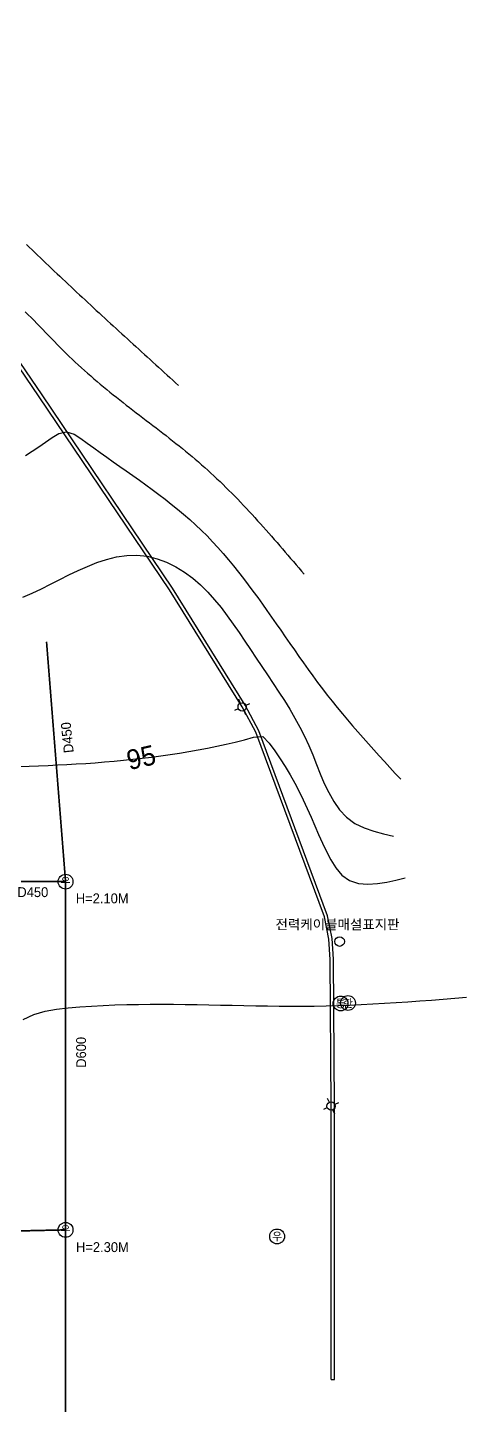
# Model space of a CAD drawing. Header units: millimetres. Extents: x 215149 to 215376, y 463026 to 463188.
# Drawn here: x 215300.4 to 215327.1, y 463102.9 to 463186.6 of the extents above; entities that cross this region are included whole.
import ezdxf
from ezdxf.enums import TextEntityAlignment as Align

# ---------------------------------------------------------------- set-up
doc = ezdxf.new("R2010")
doc.units = ezdxf.units.MM
doc.header["$MEASUREMENT"] = 0
doc.linetypes.add('DASHED2', pattern=[0.375, 0.25, -0.125])
for name, color, linetype in [('1M(48)', 252, 'Continuous'), ('5M(86)', 252, 'Continuous'), ('TEXT', 252, 'Continuous'), ('가로등(32)', 252, 'Continuous'), ('경계석(33)', 252, 'Continuous'), ('도시가스맨홀(50)', 252, 'Continuous'), ('우수맨홀(42)', 252, 'Continuous'), ('통신맨홀(4)', 252, 'Continuous'), ('한전맨홀(1)', 252, 'Continuous')]:
    doc.layers.add(name, color=color, linetype=linetype)
doc.styles.add('돋음', font='Dotum.ttf')
doc.styles.add('돋음체', font='DotumChe.TTF')

# ---------------------------------------------------------------- blocks, each defined once
blk = doc.blocks.new('w')
at = {"layer": '우수맨홀(42)'}
blk.add_circle((0, 0), 0.75, dxfattribs=at)
at = {"layer": '우수맨홀(42)', "style": '돋음체'}
blk.add_text('우', height=0.8, dxfattribs=at).set_placement((0, 0), align=Align.MIDDLE)
blk = doc.blocks.new('F')
at = {"layer": '가로등(32)'}
for p, q in [((-0.19, 0.42), (-0.35, 0.77)), ((0.42, 0.19), (0.77, 0.35)), ((-0.42, -0.19), (-0.77, -0.35)), ((0.19, -0.42), (0.35, -0.77))]:
    blk.add_line(p, q, dxfattribs=at)
blk.add_circle((0, 0), 0.42, dxfattribs=at)
blk = doc.blocks.new('t-')
at = {"layer": '통신맨홀(4)'}
blk.add_circle((0, 0), 0.75, dxfattribs=at)
at = {"layer": '통신맨홀(4)', "style": '돋음체'}
blk.add_text('통', height=0.8, dxfattribs=at).set_placement((0.01, 0.01), align=Align.MIDDLE)
blk = doc.blocks.new('e-')
at = {"layer": '한전맨홀(1)'}
blk.add_circle((0, 0), 0.75, dxfattribs=at)
at = {"layer": '한전맨홀(1)', "style": '돋음체'}
blk.add_text('한', height=0.8, rotation=0.4266, dxfattribs=at).set_placement((0, 0), align=Align.MIDDLE)

msp = doc.modelspace()

# ---------------------------------------------------------------- linework, layer by layer
at = {"layer": '1M(48)'}
for points, elevation in [([(215300.371, 463173.394), (215300.538, 463173.232), (215300.538, 463173.232), (215300.706, 463173.07), (215300.706, 463173.07), (215300.874, 463172.909), (215300.874, 463172.909), (215301.042, 463172.748), (215301.042, 463172.748), (215301.21, 463172.587), (215301.21, 463172.587), (215301.378, 463172.426), (215301.378, 463172.426), (215301.547, 463172.265), (215301.547, 463172.265), (215301.715, 463172.104), (215301.715, 463172.104), (215301.884, 463171.944), (215301.884, 463171.944), (215302.053, 463171.784), (215302.053, 463171.784), (215302.222, 463171.624), (215302.222, 463171.624), (215302.391, 463171.464), (215302.391, 463171.464), (215302.561, 463171.304), (215302.561, 463171.304), (215302.73, 463171.145), (215302.73, 463171.145), (215302.9, 463170.985), (215302.9, 463170.985), (215303.07, 463170.826), (215303.07, 463170.826), (215303.24, 463170.667), (215303.24, 463170.667), (215303.41, 463170.508), (215303.41, 463170.508), (215303.58, 463170.349), (215303.58, 463170.349), (215303.751, 463170.19), (215303.751, 463170.19), (215303.921, 463170.032), (215303.921, 463170.032), (215304.092, 463169.873), (215304.092, 463169.873), (215304.263, 463169.715), (215304.263, 463169.715), (215304.433, 463169.557), (215304.433, 463169.557), (215304.604, 463169.399), (215304.604, 463169.399), (215304.775, 463169.241), (215304.775, 463169.241), (215304.946, 463169.083), (215304.946, 463169.083), (215305.118, 463168.925), (215305.118, 463168.925), (215305.289, 463168.767), (215305.289, 463168.767), (215305.46, 463168.61), (215305.46, 463168.61), (215305.632, 463168.452), (215305.632, 463168.452), (215305.803, 463168.295), (215305.803, 463168.295), (215305.975, 463168.137), (215305.975, 463168.137), (215306.147, 463167.98), (215306.147, 463167.98), (215306.318, 463167.823), (215306.318, 463167.823), (215306.49, 463167.666), (215306.49, 463167.666), (215306.662, 463167.509), (215306.662, 463167.509), (215306.834, 463167.352), (215306.834, 463167.352), (215307.006, 463167.195), (215307.006, 463167.195), (215307.178, 463167.038), (215307.178, 463167.038), (215307.35, 463166.881), (215307.35, 463166.881), (215307.522, 463166.724), (215307.522, 463166.724), (215307.694, 463166.567), (215307.694, 463166.567), (215307.867, 463166.411), (215307.867, 463166.411), (215308.039, 463166.254), (215308.039, 463166.254), (215308.211, 463166.097), (215308.211, 463166.097), (215308.383, 463165.941), (215308.383, 463165.941), (215308.556, 463165.784), (215308.556, 463165.784), (215308.728, 463165.628), (215308.728, 463165.628), (215308.9, 463165.471), (215308.9, 463165.471), (215309.073, 463165.315), (215309.073, 463165.315), (215309.245, 463165.158), (215309.245, 463165.158), (215309.418, 463165.002), (215309.418, 463165.002), (215309.59, 463164.845)], 99), ([(215300.285, 463169.31), (215300.468, 463169.135), (215300.468, 463169.135), (215300.648, 463168.957), (215300.648, 463168.957), (215300.827, 463168.778), (215300.827, 463168.778), (215301.005, 463168.597), (215301.005, 463168.597), (215301.181, 463168.415), (215301.181, 463168.415), (215301.356, 463168.232), (215301.356, 463168.232), (215301.531, 463168.049), (215301.531, 463168.049), (215301.706, 463167.865), (215301.706, 463167.865), (215301.882, 463167.682), (215301.882, 463167.682), (215302.058, 463167.5), (215302.058, 463167.5), (215302.234, 463167.318), (215302.234, 463167.318), (215302.413, 463167.138), (215302.413, 463167.138), (215302.592, 463166.959), (215302.592, 463166.959), (215302.773, 463166.782), (215302.773, 463166.782), (215302.956, 463166.606), (215302.956, 463166.606), (215303.14, 463166.432), (215303.14, 463166.432), (215303.325, 463166.259), (215303.325, 463166.259), (215303.511, 463166.087), (215303.511, 463166.087), (215303.699, 463165.917), (215303.699, 463165.917), (215303.887, 463165.747), (215303.887, 463165.747), (215304.077, 463165.58), (215304.077, 463165.58), (215304.268, 463165.413), (215304.268, 463165.413), (215304.46, 463165.248), (215304.46, 463165.248), (215304.653, 463165.084), (215304.653, 463165.084), (215304.847, 463164.921), (215304.847, 463164.921), (215305.042, 463164.759), (215305.042, 463164.759), (215305.238, 463164.598), (215305.238, 463164.598), (215305.434, 463164.438), (215305.434, 463164.438), (215305.632, 463164.278), (215305.632, 463164.278), (215305.83, 463164.12), (215305.83, 463164.12), (215306.028, 463163.963), (215306.028, 463163.963), (215306.227, 463163.806), (215306.227, 463163.806), (215306.427, 463163.649), (215306.427, 463163.649), (215306.627, 463163.494), (215306.627, 463163.494), (215306.827, 463163.339), (215306.827, 463163.339), (215307.027, 463163.184), (215307.027, 463163.184), (215307.228, 463163.029), (215307.228, 463163.029), (215307.429, 463162.875), (215307.429, 463162.875), (215307.63, 463162.72), (215307.63, 463162.72), (215307.831, 463162.566), (215307.831, 463162.566), (215308.032, 463162.412), (215308.032, 463162.412), (215308.233, 463162.258), (215308.233, 463162.258), (215308.434, 463162.103), (215308.434, 463162.103), (215308.635, 463161.948), (215308.635, 463161.948), (215308.835, 463161.792), (215308.835, 463161.792), (215309.034, 463161.636), (215309.034, 463161.636), (215309.234, 463161.48), (215309.234, 463161.48), (215309.432, 463161.323), (215309.432, 463161.323), (215309.63, 463161.165), (215309.63, 463161.165), (215309.828, 463161.006), (215309.828, 463161.006), (215310.024, 463160.846), (215310.024, 463160.846), (215310.22, 463160.685), (215310.22, 463160.685), (215310.415, 463160.522), (215310.415, 463160.522), (215310.609, 463160.359), (215310.609, 463160.359), (215310.801, 463160.194), (215310.801, 463160.194), (215310.993, 463160.028), (215310.993, 463160.028), (215311.183, 463159.861), (215311.183, 463159.861), (215311.372, 463159.692), (215311.372, 463159.692), (215311.559, 463159.521), (215311.559, 463159.521), (215311.745, 463159.349), (215311.745, 463159.349), (215311.93, 463159.176), (215311.93, 463159.176), (215312.113, 463159.001), (215312.113, 463159.001), (215312.295, 463158.825), (215312.295, 463158.825), (215312.476, 463158.647), (215312.476, 463158.647), (215312.656, 463158.468), (215312.656, 463158.468), (215312.834, 463158.289), (215312.834, 463158.289), (215313.012, 463158.108), (215313.012, 463158.108), (215313.188, 463157.926), (215313.188, 463157.926), (215313.364, 463157.743), (215313.364, 463157.743), (215313.538, 463157.559), (215313.538, 463157.559), (215313.712, 463157.375), (215313.712, 463157.375), (215313.885, 463157.189), (215313.885, 463157.189), (215314.057, 463157.003), (215314.057, 463157.003), (215314.228, 463156.816), (215314.228, 463156.816), (215314.398, 463156.628), (215314.398, 463156.628), (215314.568, 463156.44), (215314.568, 463156.44), (215314.737, 463156.251), (215314.737, 463156.251), (215314.905, 463156.062), (215314.905, 463156.062), (215315.073, 463155.872), (215315.073, 463155.872), (215315.24, 463155.682), (215315.24, 463155.682), (215315.407, 463155.491), (215315.407, 463155.491), (215315.573, 463155.299), (215315.573, 463155.299), (215315.739, 463155.108), (215315.739, 463155.108), (215315.904, 463154.916), (215315.904, 463154.916), (215316.07, 463154.724), (215316.07, 463154.724), (215316.235, 463154.531), (215316.235, 463154.531), (215316.399, 463154.339), (215316.399, 463154.339), (215316.564, 463154.146), (215316.564, 463154.146), (215316.728, 463153.953), (215316.728, 463153.953), (215316.892, 463153.76), (215316.892, 463153.76), (215317.056, 463153.567), (215317.056, 463153.567), (215317.22, 463153.374)], 98), ([(215300.314, 463160.577), (215300.72, 463160.842), (215300.72, 463160.842), (215301.122, 463161.112), (215301.122, 463161.112), (215301.521, 463161.388), (215301.521, 463161.388), (215301.916, 463161.669), (215301.916, 463161.669), (215302.329, 463161.921), (215302.329, 463161.921), (215302.797, 463162.025), (215302.797, 463162.025), (215303.254, 463161.876), (215303.254, 463161.876), (215303.662, 463161.615), (215303.662, 463161.615), (215304.054, 463161.33), (215304.054, 463161.33), (215304.447, 463161.046), (215304.447, 463161.046), (215304.842, 463160.765), (215304.842, 463160.765), (215305.237, 463160.484), (215305.237, 463160.484), (215305.634, 463160.205), (215305.634, 463160.205), (215306.03, 463159.927), (215306.03, 463159.927), (215306.427, 463159.648), (215306.427, 463159.648), (215306.823, 463159.368), (215306.823, 463159.368), (215307.217, 463159.087), (215307.217, 463159.087), (215307.611, 463158.804), (215307.611, 463158.804), (215308.002, 463158.518), (215308.002, 463158.518), (215308.391, 463158.228), (215308.391, 463158.228), (215308.776, 463157.935), (215308.776, 463157.935), (215309.158, 463157.636), (215309.158, 463157.636), (215309.535, 463157.331), (215309.535, 463157.331), (215309.907, 463157.02), (215309.907, 463157.02), (215310.272, 463156.702), (215310.272, 463156.702), (215310.631, 463156.376), (215310.631, 463156.376), (215310.983, 463156.042), (215310.983, 463156.042), (215311.326, 463155.7), (215311.326, 463155.7), (215311.662, 463155.351), (215311.662, 463155.351), (215311.99, 463154.993), (215311.99, 463154.993), (215312.31, 463154.63), (215312.31, 463154.63), (215312.624, 463154.261), (215312.624, 463154.261), (215312.932, 463153.886), (215312.932, 463153.886), (215313.235, 463153.507), (215313.235, 463153.507), (215313.532, 463153.125), (215313.532, 463153.125), (215313.825, 463152.739), (215313.825, 463152.739), (215314.114, 463152.35), (215314.114, 463152.35), (215314.4, 463151.958), (215314.4, 463151.958), (215314.683, 463151.564), (215314.683, 463151.564), (215314.963, 463151.169), (215314.963, 463151.169), (215315.242, 463150.772), (215315.242, 463150.772), (215315.519, 463150.375), (215315.519, 463150.375), (215315.796, 463149.977), (215315.796, 463149.977), (215316.072, 463149.579), (215316.072, 463149.579), (215316.348, 463149.18), (215316.348, 463149.18), (215316.626, 463148.783), (215316.626, 463148.783), (215316.904, 463148.386), (215316.904, 463148.386), (215317.184, 463147.99), (215317.184, 463147.99), (215317.466, 463147.596), (215317.466, 463147.596), (215317.751, 463147.204), (215317.751, 463147.204), (215318.039, 463146.814), (215318.039, 463146.814), (215318.331, 463146.427), (215318.331, 463146.427), (215318.626, 463146.043), (215318.626, 463146.043), (215318.926, 463145.662), (215318.926, 463145.662), (215319.231, 463145.285), (215319.231, 463145.285), (215319.538, 463144.91), (215319.538, 463144.91), (215319.85, 463144.539), (215319.85, 463144.539), (215320.164, 463144.17), (215320.164, 463144.17), (215320.481, 463143.803), (215320.481, 463143.803), (215320.801, 463143.439), (215320.801, 463143.439), (215321.123, 463143.077), (215321.123, 463143.077), (215321.446, 463142.716), (215321.446, 463142.716), (215321.772, 463142.356), (215321.772, 463142.356), (215322.098, 463141.998), (215322.098, 463141.998), (215322.425, 463141.64), (215322.425, 463141.64), (215322.753, 463141.283), (215322.753, 463141.283), (215323.082, 463140.927)], 97), ([(215300.147, 463151.975), (215300.714, 463152.228), (215300.714, 463152.228), (215301.274, 463152.496), (215301.274, 463152.496), (215301.83, 463152.773), (215301.83, 463152.773), (215302.384, 463153.053), (215302.384, 463153.053), (215302.939, 463153.331), (215302.939, 463153.331), (215303.499, 463153.6), (215303.499, 463153.6), (215304.066, 463153.854), (215304.066, 463153.854), (215304.643, 463154.083), (215304.643, 463154.083), (215305.232, 463154.278), (215305.232, 463154.278), (215305.835, 463154.428), (215305.835, 463154.428), (215306.449, 463154.518), (215306.449, 463154.518), (215307.069, 463154.536), (215307.069, 463154.536), (215307.686, 463154.47), (215307.686, 463154.47), (215308.289, 463154.321), (215308.289, 463154.321), (215308.869, 463154.101), (215308.869, 463154.101), (215309.425, 463153.825), (215309.425, 463153.825), (215309.954, 463153.5), (215309.954, 463153.5), (215310.454, 463153.132), (215310.454, 463153.132), (215310.925, 463152.727), (215310.925, 463152.727), (215311.368, 463152.292), (215311.368, 463152.292), (215311.785, 463151.832), (215311.785, 463151.832), (215312.18, 463151.352), (215312.18, 463151.352), (215312.556, 463150.858), (215312.556, 463150.858), (215312.917, 463150.353), (215312.917, 463150.353), (215313.268, 463149.84), (215313.268, 463149.84), (215313.612, 463149.323), (215313.612, 463149.323), (215313.954, 463148.805), (215313.954, 463148.805), (215314.299, 463148.288), (215314.299, 463148.288), (215314.646, 463147.774), (215314.646, 463147.774), (215314.995, 463147.26), (215314.995, 463147.26), (215315.341, 463146.745), (215315.341, 463146.745), (215315.684, 463146.226), (215315.684, 463146.226), (215316.019, 463145.704), (215316.019, 463145.704), (215316.344, 463145.175), (215316.344, 463145.175), (215316.657, 463144.638), (215316.657, 463144.638), (215316.955, 463144.093), (215316.955, 463144.093), (215317.236, 463143.539), (215317.236, 463143.539), (215317.498, 463142.976), (215317.498, 463142.976), (215317.74, 463142.404), (215317.74, 463142.404), (215317.97, 463141.828), (215317.97, 463141.828), (215318.201, 463141.251), (215318.201, 463141.251), (215318.443, 463140.679), (215318.443, 463140.679), (215318.709, 463140.118), (215318.709, 463140.118), (215319.013, 463139.577), (215319.013, 463139.577), (215319.371, 463139.07), (215319.371, 463139.07), (215319.796, 463138.618), (215319.796, 463138.618), (215320.296, 463138.251), (215320.296, 463138.251), (215320.853, 463137.977), (215320.853, 463137.977), (215321.439, 463137.772), (215321.439, 463137.772), (215322.038, 463137.61), (215322.038, 463137.61), (215322.643, 463137.467)], 96), ([(215300.164, 463126.343), (215300.809, 463126.642), (215300.809, 463126.642), (215301.492, 463126.84), (215301.492, 463126.84), (215302.191, 463126.968), (215302.191, 463126.968), (215302.898, 463127.052), (215302.898, 463127.052), (215303.607, 463127.111), (215303.607, 463127.111), (215304.317, 463127.159), (215304.317, 463127.159), (215305.028, 463127.197), (215305.028, 463127.197), (215305.739, 463127.228), (215305.739, 463127.228), (215306.45, 463127.25), (215306.45, 463127.25), (215307.162, 463127.264), (215307.162, 463127.264), (215307.873, 463127.272), (215307.873, 463127.272), (215308.585, 463127.274), (215308.585, 463127.274), (215309.297, 463127.271), (215309.297, 463127.271), (215310.008, 463127.263), (215310.008, 463127.263), (215310.72, 463127.251), (215310.72, 463127.251), (215311.431, 463127.237), (215311.431, 463127.237), (215312.143, 463127.222), (215312.143, 463127.222), (215312.854, 463127.206), (215312.854, 463127.206), (215313.566, 463127.19), (215313.566, 463127.19), (215314.277, 463127.176), (215314.277, 463127.176), (215314.989, 463127.164), (215314.989, 463127.164), (215315.7, 463127.156), (215315.7, 463127.156), (215316.412, 463127.152), (215316.412, 463127.152), (215317.124, 463127.153), (215317.124, 463127.153), (215317.835, 463127.159), (215317.835, 463127.159), (215318.547, 463127.172), (215318.547, 463127.172), (215319.258, 463127.191), (215319.258, 463127.191), (215319.969, 463127.217), (215319.969, 463127.217), (215320.68, 463127.248), (215320.68, 463127.248), (215321.391, 463127.285), (215321.391, 463127.285), (215322.102, 463127.326), (215322.102, 463127.326), (215322.812, 463127.372), (215322.812, 463127.372), (215323.522, 463127.421), (215323.522, 463127.421), (215324.231, 463127.473), (215324.231, 463127.473), (215324.941, 463127.527), (215324.941, 463127.527), (215325.65, 463127.583), (215325.65, 463127.583), (215326.36, 463127.64), (215326.36, 463127.64), (215327.069, 463127.698)], 94)]:
    msp.add_lwpolyline(points, dxfattribs=dict(at, elevation=elevation))
at = {"layer": '5M(86)'}
msp.add_lwpolyline([(215299.955, 463141.7), (215300.528, 463141.721), (215300.528, 463141.721), (215301.101, 463141.744), (215301.101, 463141.744), (215301.674, 463141.769), (215301.674, 463141.769), (215302.247, 463141.796), (215302.247, 463141.796), (215302.82, 463141.826), (215302.82, 463141.826), (215303.392, 463141.859), (215303.392, 463141.859), (215303.965, 463141.896), (215303.965, 463141.896), (215304.537, 463141.936), (215304.537, 463141.936), (215305.109, 463141.981), (215305.109, 463141.981), (215305.68, 463142.03), (215305.68, 463142.03), (215306.251, 463142.083), (215306.251, 463142.083), (215306.822, 463142.141), (215306.822, 463142.141), (215307.391, 463142.205), (215307.391, 463142.205), (215307.961, 463142.274), (215307.961, 463142.274), (215308.529, 463142.349), (215308.529, 463142.349), (215309.097, 463142.43), (215309.097, 463142.43), (215309.664, 463142.518), (215309.664, 463142.518), (215310.23, 463142.612), (215310.23, 463142.612), (215310.794, 463142.713), (215310.794, 463142.713), (215311.357, 463142.821), (215311.357, 463142.821), (215311.919, 463142.936), (215311.919, 463142.936), (215312.479, 463143.059), (215312.479, 463143.059), (215313.038, 463143.19), (215313.038, 463143.19), (215313.594, 463143.328), (215313.594, 463143.328), (215314.149, 463143.475), (215314.149, 463143.475), (215314.704, 463143.52), (215314.704, 463143.52), (215315.101, 463143.113), (215315.101, 463143.113), (215315.439, 463142.65), (215315.439, 463142.65), (215315.763, 463142.177), (215315.763, 463142.177), (215316.073, 463141.694), (215316.073, 463141.694), (215316.368, 463141.202), (215316.368, 463141.202), (215316.648, 463140.702), (215316.648, 463140.702), (215316.913, 463140.193), (215316.913, 463140.193), (215317.165, 463139.678), (215317.165, 463139.678), (215317.408, 463139.159), (215317.408, 463139.159), (215317.642, 463138.635), (215317.642, 463138.635), (215317.872, 463138.11), (215317.872, 463138.11), (215318.1, 463137.583), (215318.1, 463137.583), (215318.328, 463137.057), (215318.328, 463137.057), (215318.567, 463136.536), (215318.567, 463136.536), (215318.832, 463136.028), (215318.832, 463136.028), (215319.141, 463135.545), (215319.141, 463135.545), (215319.516, 463135.112), (215319.516, 463135.112), (215319.979, 463134.778), (215319.979, 463134.778), (215320.522, 463134.597), (215320.522, 463134.597), (215321.092, 463134.551), (215321.092, 463134.551), (215321.664, 463134.594), (215321.664, 463134.594), (215322.229, 463134.689), (215322.229, 463134.689), (215322.789, 463134.813), (215322.789, 463134.813), (215323.346, 463134.951)], dxfattribs=at)
at = {"layer": 'TEXT'}
msp.add_circle((215319.37, 463131.078), 0.293, dxfattribs=at)
at = {"layer": '경계석(33)'}
for points in [[(215318.855, 463104.494), (215318.855, 463114.551), (215318.855, 463121.088), (215318.795, 463129.991), (215318.714, 463131.229), (215318.445, 463132.577), (215314.278, 463143.788), (215313.457, 463145.321), (215309.055, 463152.425), (215301.146, 463164.153), (215295.875, 463171.888), (215287.581, 463184.133), (215286.082, 463186.46)], [(215319.055, 463104.494), (215319.055, 463114.551), (215319.055, 463121.088), (215318.995, 463129.998), (215318.913, 463131.255), (215318.638, 463132.631), (215314.461, 463143.87), (215313.63, 463145.421), (215309.223, 463152.533), (215301.312, 463164.266), (215296.04, 463172.001), (215287.748, 463184.243), (215286.251, 463186.568)], [(215318.855, 463104.494), (215319.055, 463104.494)]]:
    msp.add_lwpolyline(points, dxfattribs=at)
at = {"layer": '우수맨홀(42)', "linetype": 'DASHED2', "ltscale": 5, "const_width": 0.1}
for points in [[(215303.07, 463032.557), (215302.753, 463063.666), (215302.738, 463113.571), (215302.739, 463134.714), (215301.584, 463149.275)], [(215302.739, 463134.714), (215298.029, 463134.714)], [(215302.738, 463113.571), (215296.957, 463113.441)]]:
    msp.add_lwpolyline(points, dxfattribs=at)

# ---------------------------------------------------------------- block references
at = {"layer": '가로등(32)', "xscale": 0.6, "yscale": 0.6, "zscale": 0.6}
for p in [(215313.457, 463145.321), (215318.855, 463121.088)]:
    msp.add_blockref('F', p, dxfattribs=at)
at = {"layer": '도시가스맨홀(50)', "xscale": 0.6, "yscale": 0.6, "zscale": 0.6}
for name, p in [('w', (215302.739, 463134.714)), ('t-', (215319.431, 463127.316)), ('e-', (215319.88, 463127.343)), ('w', (215302.738, 463113.571)), ('w', (215315.579, 463113.171))]:
    msp.add_blockref(name, p, dxfattribs=at)

# ---------------------------------------------------------------- texts
at = {"layer": '5M(86)', "style": '돋음'}
msp.add_text('95', height=1.2, rotation=12.91179, dxfattribs=at).set_placement((215307.458, 463141.672), align=Align.CENTER)
at = {"layer": 'TEXT', "linetype": 'Continuous', "style": '돋음'}
msp.add_text('전력케이블매설표지판', height=0.6, dxfattribs=at).set_placement((215319.244, 463131.816), align=Align.CENTER)
at = {"layer": '우수맨홀(42)', "linetype": 'DASHED2', "ltscale": 5, "style": '돋음'}
for s, rotation, p in [('D450', 95.99553, (215303.138, 463143.49)), ('D450', 359.92249, (215300.751, 463133.777)), ('D600', 90.38599, (215303.983, 463124.35))]:
    msp.add_text(s, height=0.6, rotation=rotation, dxfattribs=at).set_placement(p, align=Align.CENTER)
for s, p in [('H=2.10M', (215304.962, 463133.398)), ('H=2.30M', (215304.974, 463112.223))]:
    msp.add_text(s, height=0.6, dxfattribs=at).set_placement(p, align=Align.CENTER)

doc.saveas('drawing.dxf')
